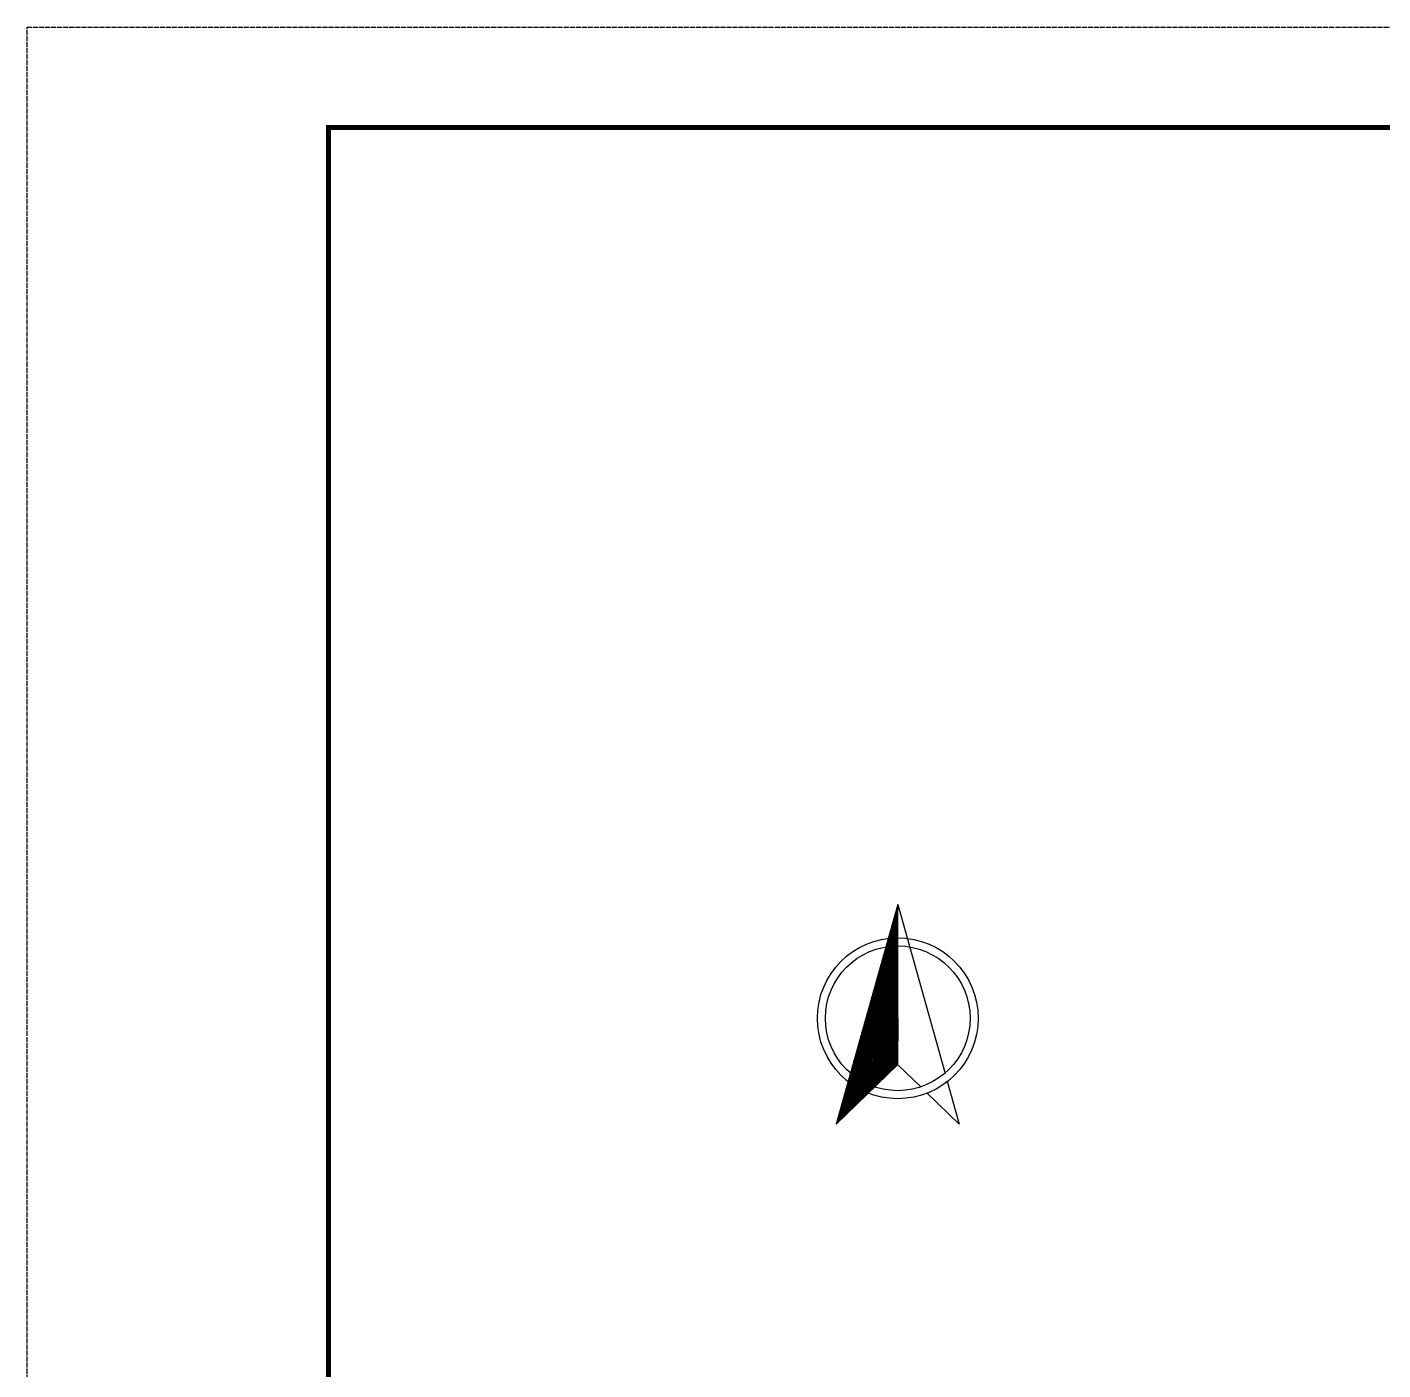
# Model space of a CAD drawing. Header units: millimetres. Extents: x 7408 to 22184, y -2085 to 5798.
# Drawn here: x 7408.3 to 7543.3, y -1865 to -1731.4 of the extents above; entities that cross this region are included whole.
import ezdxf

# ---------------------------------------------------------------- set-up
doc = ezdxf.new("R2010")
doc.units = ezdxf.units.MM
doc.linetypes.add('XX', pattern=[12, 10, -2])
doc.layers.add('KTD', color=7, linetype='Continuous')

# ---------------------------------------------------------------- blocks, each defined once
blk = doc.blocks.new('*X21')
at = {"color": 0, "linetype": 'Continuous'}
for p, q in [((186.51, 129.59), (186.92, 130)), ((186.58, 129.84), (186.92, 130.18)), ((186.65, 130.08), (186.92, 130.36)), ((186.72, 130.33), (186.92, 130.53)), ((186.79, 130.57), (186.92, 130.71)), ((186.86, 130.82), (186.92, 130.89)), ((185.82, 127.13), (186.92, 128.24)), ((185.89, 127.38), (186.92, 128.41)), ((185.96, 127.63), (186.92, 128.59)), ((186.03, 127.87), (186.92, 128.77)), ((186.1, 128.12), (186.92, 128.94)), ((186.17, 128.36), (186.92, 129.12)), ((186.24, 128.61), (186.92, 129.3)), ((186.31, 128.85), (186.92, 129.47)), ((186.38, 129.1), (186.92, 129.65)), ((186.44, 129.35), (186.92, 129.83)), ((185.2, 124.92), (186.93, 126.64)), ((185.27, 125.17), (186.93, 126.82)), ((185.34, 125.41), (186.93, 127)), ((185.41, 125.66), (186.93, 127.17)), ((185.48, 125.9), (186.93, 127.35)), ((185.55, 126.15), (186.93, 127.53)), ((185.62, 126.4), (186.93, 127.7)), ((185.69, 126.64), (186.92, 127.88)), ((185.75, 126.89), (186.92, 128.06)), ((184.51, 122.46), (186.93, 124.88)), ((184.58, 122.71), (186.93, 125.05)), ((184.65, 122.96), (186.93, 125.23)), ((184.72, 123.2), (186.93, 125.41)), ((184.79, 123.45), (186.93, 125.58)), ((184.86, 123.69), (186.93, 125.76)), ((184.93, 123.94), (186.93, 125.94)), ((185, 124.18), (186.93, 126.11)), ((185.06, 124.43), (186.93, 126.29)), ((185.13, 124.68), (186.93, 126.47)), ((183.89, 120.25), (186.93, 123.29)), ((183.96, 120.5), (186.93, 123.46)), ((184.03, 120.74), (186.93, 123.64)), ((184.1, 120.99), (186.93, 123.82)), ((184.17, 121.24), (186.93, 123.99)), ((184.24, 121.48), (186.93, 124.17)), ((184.31, 121.73), (186.93, 124.35)), ((184.37, 121.97), (186.93, 124.52)), ((184.44, 122.22), (186.93, 124.7)), ((183.2, 117.79), (186.93, 121.52)), ((183.27, 118.04), (186.93, 121.7)), ((183.34, 118.29), (186.93, 121.87)), ((183.41, 118.53), (186.93, 122.05)), ((183.48, 118.78), (186.93, 122.23)), ((183.55, 119.02), (186.93, 122.4)), ((183.62, 119.27), (186.93, 122.58)), ((183.68, 119.51), (186.93, 122.76)), ((183.75, 119.76), (186.93, 122.93)), ((183.82, 120.01), (186.93, 123.11)), ((182.51, 115.34), (186.93, 119.75)), ((182.58, 115.58), (186.93, 119.93)), ((182.65, 115.83), (186.93, 120.11)), ((182.72, 116.07), (186.93, 120.28)), ((182.79, 116.32), (186.93, 120.46)), ((182.86, 116.57), (186.93, 120.64)), ((182.93, 116.81), (186.93, 120.81)), ((182.99, 117.06), (186.93, 120.99)), ((183.06, 117.3), (186.93, 121.17)), ((183.13, 117.55), (186.93, 121.34)), ((181.89, 113.12), (186.93, 118.16)), ((181.96, 113.37), (186.93, 118.34)), ((182.03, 113.62), (186.93, 118.52)), ((182.1, 113.86), (186.93, 118.69)), ((182.17, 114.11), (186.93, 118.87)), ((182.24, 114.35), (186.93, 119.05)), ((182.31, 114.6), (186.93, 119.22)), ((182.37, 114.85), (186.93, 119.4)), ((182.44, 115.09), (186.93, 119.58)), ((181.2, 110.67), (186.93, 116.39)), ((181.27, 110.91), (186.93, 116.57)), ((181.34, 111.16), (186.93, 116.75)), ((181.41, 111.4), (186.93, 116.93)), ((181.48, 111.65), (186.93, 117.1)), ((181.55, 111.9), (186.93, 117.28)), ((181.62, 112.14), (186.93, 117.46)), ((181.68, 112.39), (186.93, 117.63)), ((181.75, 112.63), (186.93, 117.81)), ((181.82, 112.88), (186.93, 117.99)), ((180.58, 108.46), (186.92, 114.79)), ((180.65, 108.7), (186.92, 114.97)), ((180.72, 108.95), (186.92, 115.15)), ((180.79, 109.19), (186.92, 115.33)), ((180.86, 109.44), (186.92, 115.51)), ((180.93, 109.68), (186.92, 115.68)), ((180.99, 109.93), (186.92, 115.86)), ((181.06, 110.18), (186.92, 116.04)), ((181.13, 110.42), (186.93, 116.22)), ((179.89, 106), (186.91, 113.02)), ((179.96, 106.24), (186.91, 113.2)), ((180.03, 106.49), (186.91, 113.37)), ((180.1, 106.74), (186.91, 113.55)), ((180.17, 106.98), (186.92, 113.73)), ((180.24, 107.23), (186.92, 113.91)), ((180.3, 107.47), (186.92, 114.08)), ((180.37, 107.72), (186.92, 114.26)), ((180.44, 107.96), (186.92, 114.44)), ((180.51, 108.21), (186.92, 114.62)), ((179.27, 103.79), (186.91, 111.42)), ((179.34, 104.03), (186.91, 111.6)), ((179.41, 104.28), (186.91, 111.78)), ((179.48, 104.52), (186.91, 111.95)), ((179.55, 104.77), (186.91, 112.13)), ((179.61, 105.01), (186.91, 112.31)), ((179.68, 105.26), (186.91, 112.49)), ((179.75, 105.51), (186.91, 112.66)), ((179.82, 105.75), (186.91, 112.84)), ((184.12, 108.46), (186.9, 111.24))]:
    blk.add_line(p, q, dxfattribs=at)
blk = doc.blocks.new('tl_zbz')
at = {"linetype": 'Continuous'}
for p, q in [((0, 14.14), (-7.67, -13.16)), ((0, 14.14), (5.89, -6.85)), ((0, 0), (0, 14.14)), ((0, 0), (-0.02, -5.67)), ((-7.67, -13.16), (-0.04, -5.77)), ((2.9, -8.55), (0.03, -5.77)), ((6.16, -7.82), (7.66, -13.16)), ((7.66, -13.16), (3.62, -9.25))]:
    blk.add_line(p, q, dxfattribs=at)
for radius in [10, 9]:
    blk.add_circle((0, 0), radius, dxfattribs=at)
blk.add_blockref('*X21', (-186.93, -116.91), dxfattribs=at)

msp = doc.modelspace()

# ---------------------------------------------------------------- linework, layer by layer
at = {"layer": 'KTD', "linetype": 'XX', "ltscale": 0.05}
msp.add_lwpolyline([(7408.34, -2084.94), (7408.34, -1731.35), (7800.34, -1731.35), (7800.34, -2084.94)], close=True, dxfattribs=at)
at = {"layer": 'KTD', "const_width": 0.5}
msp.add_lwpolyline([(7438.34, -2074.94), (7438.34, -1741.35), (7790.34, -1741.35), (7790.34, -2074.94)], close=True, dxfattribs=at)

# ---------------------------------------------------------------- block references
at = {"layer": 'KTD', "xscale": 0.7999999999999545, "yscale": 0.8000000000000114, "zscale": 0.8}
msp.add_blockref('tl_zbz', (7494.99, -1829.98), dxfattribs=at)

doc.saveas('drawing.dxf')
